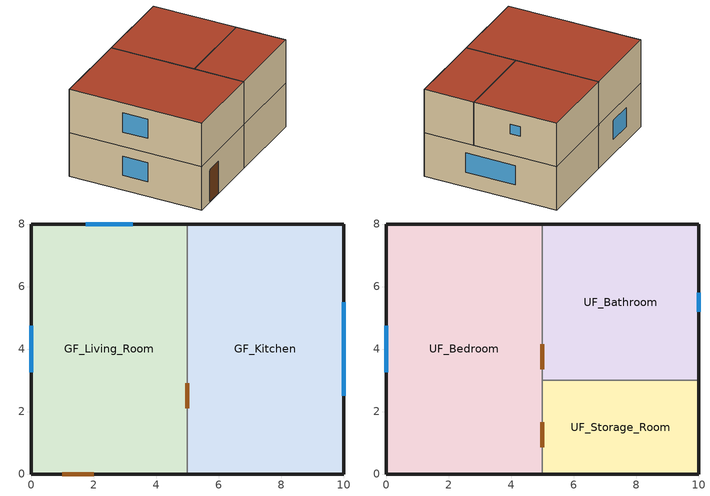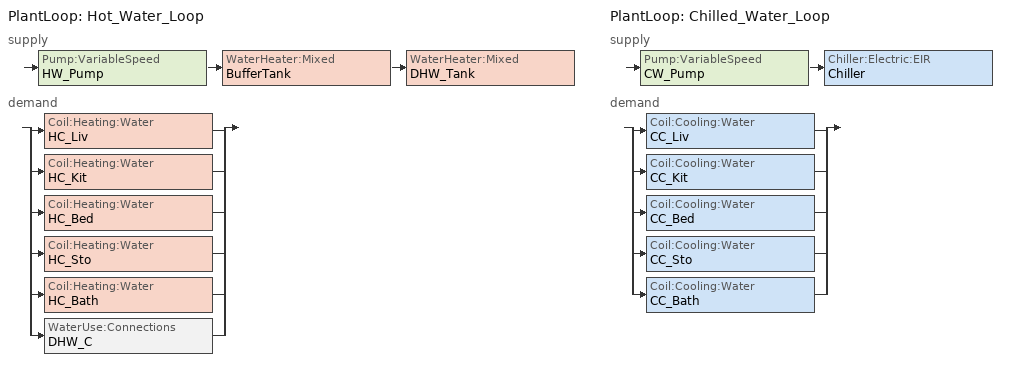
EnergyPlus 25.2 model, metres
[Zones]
GF_Living_Room
 floor ground (Const_GroundFloor): 5,8 5,0 0,0 0,8 z0
 wall outside (Const_ExtWall): 5,8 0,8 0,0 5,0 z0:2.7
 wall to GF_Kitchen (Const_IntWall): 5,8 5,0 z0:2.7
 window (Const_Window_PT): 3.25,8 1.75,8 / 0,4.75 0,3.25 z0.9:2.1
 door (Exterior Door): 1,0 2,0 z0.01:2
 door inside (Interior Door): 5,2.9 5,2.1 z0:2
GF_Kitchen
 floor ground (Const_GroundFloor): 10,8 10,0 5,0 5,8 z0
 wall outside (Const_ExtWall): 5,0 10,0 10,8 5,8 z0:2.7
 window (Const_Window_PT): 10,2.5 10,5.5 z0.9:2.1
UF_Bedroom
 floor to GF_Living_Room (Const_IntFloor): 5,8 5,0 0,0 0,8 z2.7
 wall outside (Const_ExtWall): 5,8 0,8 0,0 5,0 z2.7:5.4
 wall to UF_Bathroom (Const_IntWall): 5,8 5,3 z2.7:5.4
 wall to UF_Storage_Room (Const_IntWall): 5,3 5,0 z2.7:5.4
 window (Const_Window_PT): 0,4.75 0,3.25 z3.6:4.8
 door inside (Interior Door): 5,4.15 5,3.35 / 5,1.65 5,0.85 z2.7:4.7
 roof outside (Const_Roof): 0,8 0,0 5,0 5,8 z5.4
UF_Bathroom
 floor to GF_Kitchen (Const_IntFloor): 10,8 10,3 5,3 5,8 z2.7
 wall outside (Const_ExtWall): 10,3 10,8 5,8 z2.7:5.4
 wall to UF_Storage_Room (Const_IntWall): 10,3 5,3 z2.7:5.4
 window (Const_Window_PT): 10,5.2 10,5.8 z4:4.6
 roof outside (Const_Roof): 5,8 5,3 10,3 10,8 z5.4
UF_Storage_Room
 floor to GF_Kitchen (Const_IntFloor): 10,3 10,0 5,0 5,3 z2.7
 wall outside (Const_ExtWall): 5,0 10,0 10,3 z2.7:5.4
 roof outside (Const_Roof): 5,3 5,0 10,0 10,3 z5.4
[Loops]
PlantLoop 'Hot_Water_Loop'
 supply: Pump:VariableSpeed 'HW_Pump' > WaterHeater:Mixed 'BufferTank' > WaterHeater:Mixed 'DHW_Tank'
 demand: split
  | Coil:Heating:Water 'HC_Liv'
  | Coil:Heating:Water 'HC_Kit'
  | Coil:Heating:Water 'HC_Bed'
  | Coil:Heating:Water 'HC_Sto'
  | Coil:Heating:Water 'HC_Bath'
  | WaterUse:Connections 'DHW_C'
PlantLoop 'Chilled_Water_Loop'
 supply: Pump:VariableSpeed 'CW_Pump' > Chiller:Electric:EIR 'Chiller'
 demand: split
  | Coil:Cooling:Water 'CC_Liv'
  | Coil:Cooling:Water 'CC_Kit'
  | Coil:Cooling:Water 'CC_Bed'
  | Coil:Cooling:Water 'CC_Sto'
  | Coil:Cooling:Water 'CC_Bath'
[Building]
MyBuilding: North Axis {deg}=0; Terrain=Suburbs; Loads Convergence Tolerance Value {W}=0.04; Temperature Convergence Tolerance Value {deltaC}=0.4; Solar Distribution=FullExterior; Maximum Number of Warmup Days=25; Minimum Number of Warmup Days=1
[Site:Location]
PORTO_PRT: Latitude {deg}=41.23; Longitude {deg}=-8.68; Time Zone {hr}=0; Elevation {m}=73
[SizingPeriod:DesignDay] Day of Month=21; Dry-Bulb Temperature Range Modifier Type=DefaultMultipliers; Humidity Condition Type=Wetbulb; Barometric Pressure {Pa}=100451; Rain Indicator=No; Snow Indicator=No; Daylight Saving Time Indicator=No
Name | Month | Day Type | Maximum Dry-Bulb Temperature {C} | Daily Dry-Bulb Temperature Range {deltaC} | Wetbulb or DewPoint at Maximum Dry-Bulb {C} | Wind Speed {m/s} | Wind Direction {deg} | Solar Model Indicator | Sky Clearness | ASHRAE Clear Sky Optical Depth for Beam Irradiance (taub) | ASHRAE Clear Sky Optical Depth for Diffuse Irradiance (taud)
PORTO Ann Htg 99.6% | 1 | WinterDesignDay | 1.9 | 0 | 1.9 | 2.5 | 90 | ASHRAEClearSky | 0
PORTO Ann Clg .4% | 8 | SummerDesignDay | 30.3 | 9 | 19.3 | 3.8 | 320 | ASHRAETau |  | 0.421 | 2.146
[Site:GroundTemperature:BuildingSurface]
10.18, 9.78, 10.5, 11.62, 14.56, 16.83, 18.36, 18.82, 18.03, 16.27, 13.92, 11.73
[Material] Thermal Absorptance=0.9; Solar Absorptance=0.6; Visible Absorptance=0.6
Name | Roughness | Thickness {m} | Conductivity {W/m-K} | Density {kg/m3} | Specific Heat {J/kg-K}
PedraRevestimento | MediumRough | 0.02 | 3.5 | 2700 | 1000
Tijolo | Rough | 0.15 | 0.41 | 455 | 900
EPS_Wall_06cm | Smooth | 0.06 | 0.042 | 15 | 1300
Gesso | Smooth | 0.015 | 0.4 | 1000 | 1000
Laje | MediumRough | 0.2 | 1.65 | 2500 | 960
Betonilha | MediumRough | 0.05 | 0.11 | 300 | 900
Madeira | MediumRough | 0.02 | 0.23 | 800 | 2000
[WindowMaterial:SimpleGlazingSystem]
Janela_Double: U-Factor {W/m2-K}=2.4; Solar Heat Gain Coefficient=0.5; Visible Transmittance=0.6
[Construction]
Const_ExtWall: PedraRevestimento, Tijolo, EPS_Wall_06cm, Gesso
Const_Roof: Betonilha, EPS_Wall_06cm, Laje, Gesso
Const_GroundFloor: Laje, EPS_Wall_06cm, Betonilha, Madeira
Const_IntFloor: Madeira, Betonilha, Laje, Gesso
Const_IntWall: Gesso, Tijolo, Gesso
Const_Window_PT: Janela_Double
Exterior Door; Interior Door: Madeira, Madeira
[Space]
Name | Zone
Space_Living | GF_Living_Room
Space_Kitchen | GF_Kitchen
Space_Bedroom | UF_Bedroom
Space_Bathroom | UF_Bathroom
Space_Storage | UF_Storage_Room
[Zone]
GF_Living_Room; GF_Kitchen; UF_Bedroom; UF_Bathroom; UF_Storage_Room
[People] Number of People Schedule=Occupancy_Sch; Number of People Calculation Method=People/Area; People per Floor Area {person/m2}=0.025; Fraction Radiant=0.3; Sensible Heat Fraction=autocalculate; Activity Level Schedule=Occ_Activity_Sch
Name | Zone or ZoneList or Space or SpaceList
People_Liv | GF_Living_Room
People_Kit | GF_Kitchen
People_Bed | UF_Bedroom
People_Bath | UF_Bathroom
People_Sto | UF_Storage_Room
[Lights] Schedule=Lighting_Sch; Design Level Calculation Method=Watts/Area; Watts per Floor Area {W/m2}=5; Return Air Fraction=0; Fraction Radiant=0.59; Fraction Visible=0.2; Fraction Replaceable=1
Name | Zone or ZoneList or Space or SpaceList
Lights_Liv | GF_Living_Room
Lights_Kit | GF_Kitchen
Lights_Bed | UF_Bedroom
Lights_Bath | UF_Bathroom
Lights_Sto | UF_Storage_Room
[ElectricEquipment] Schedule=Equipment_Sch; Design Level Calculation Method=Watts/Area; Watts per Floor Area {W/m2}=4; Fraction Latent=0; Fraction Radiant=0.2; Fraction Lost=0
Name | Zone or ZoneList or Space or SpaceList
Equip_Liv | GF_Living_Room
Equip_Kit | GF_Kitchen
Equip_Bed | UF_Bedroom
Equip_Bath | UF_Bathroom
Equip_Sto | UF_Storage_Room
[ZoneInfiltration:DesignFlowRate] Schedule=AlwaysOn; Design Flow Rate Calculation Method=AirChanges/Hour; Air Changes per Hour {1/hr}=0.2; Constant Term Coefficient=1; Temperature Term Coefficient=0; Velocity Term Coefficient=0; Velocity Squared Term Coefficient=0
Name | Zone or ZoneList or Space or SpaceList
Infil_Liv | GF_Living_Room
Infil_Kit | GF_Kitchen
Infil_Bed | UF_Bedroom
Infil_Bath | UF_Bathroom
Infil_Sto | UF_Storage_Room
[DesignSpecification:OutdoorAir]
DSOA_Res: Outdoor Air Method=Flow/Area; Outdoor Air Flow per Zone Floor Area {m3/s-m2}=0.0003
[Sizing:Zone] Zone Cooling Design Supply Air Temperature Input Method=SupplyAirTemperature; Zone Cooling Design Supply Air Temperature {C}=14; Zone Heating Design Supply Air Temperature Input Method=SupplyAirTemperature; Zone Heating Design Supply Air Temperature {C}=40; Zone Cooling Design Supply Air Humidity Ratio {kgWater/kgDryAir}=0.008; Zone Heating Design Supply Air Humidity Ratio {kgWater/kgDryAir}=0.008; Design Specification Outdoor Air Object=DSOA_Res; Zone Heating Sizing Factor=1.25; Zone Cooling Sizing Factor=1.25; Cooling Design Air Flow Method=DesignDay; Cooling Minimum Air Flow Fraction=0.2; Heating Design Air Flow Method=DesignDay
GF_Living_Room; GF_Kitchen; UF_Bedroom; UF_Bathroom; UF_Storage_Room
[Sizing:Plant]
Name | Loop Type | Design Loop Exit Temperature {C} | Loop Design Temperature Difference {deltaC}
Hot_Water_Loop | Heating | 60 | 20
Chilled_Water_Loop | Cooling | 7 | 10
[ZoneControl:Thermostat] Control Type Schedule=Tstat_Dual_Control; Control 1=Set_20_26
Name | Zone or ZoneList
T_Liv | GF_Living_Room
T_Kit | GF_Kitchen
T_Bed | UF_Bedroom
T_Bath | UF_Bathroom
T_Sto | UF_Storage_Room
[ThermostatSetpoint:DualSetpoint]
Set_20_26: Heating Setpoint Temperature Schedule=HTG_Setpoint_Sch; Cooling Setpoint Temperature Schedule=CLG_Setpoint_Sch
[ZoneHVAC:FourPipeFanCoil] Availability Schedule=AlwaysOn; Capacity Control Method=CyclingFan; Maximum Supply Air Flow Rate {m3/s}=autosize; Low Speed Supply Air Flow Ratio=0.33; Medium Speed Supply Air Flow Ratio=0.66; Outdoor Air Schedule=AlwaysOn; Maximum Cold Water Flow Rate {m3/s}=autosize; Cooling Convergence Tolerance=0.001; Maximum Hot Water Flow Rate {m3/s}=autosize; Heating Convergence Tolerance=0.001
Name | Maximum Outdoor Air Flow Rate {m3/s} | Supply Air Fan | Cooling Coil | Heating Coil
FCU_Liv | 0.012 | Fan_Liv | CC_Liv | HC_Liv
FCU_Kit | 0.012 | Fan_Kit | CC_Kit | HC_Kit
FCU_Bed | 0.012 | Fan_Bed | CC_Bed | HC_Bed
FCU_Bath | 0.0075 | Fan_Bath | CC_Bath | HC_Bath
FCU_Sto | 0.0045 | Fan_Sto | CC_Sto | HC_Sto
[Zone equipment]
GF_Living_Room: FCU_Liv
GF_Kitchen: FCU_Kit
UF_Bedroom: FCU_Bed
UF_Bathroom: FCU_Bath
UF_Storage_Room: FCU_Sto
[Fan:OnOff] Availability Schedule=AlwaysOn; Fan Total Efficiency=0.6; Pressure Rise {Pa}=150; Maximum Flow Rate {m3/s}=autosize; Motor Efficiency=0.8; Motor In Airstream Fraction=1
Fan_Liv; Fan_Kit; Fan_Bed; Fan_Bath; Fan_Sto
[Coil:Cooling:Water] Availability Schedule=AlwaysOn; Design Water Flow Rate {m3/s}=autosize; Design Air Flow Rate {m3/s}=autosize; Design Inlet Water Temperature {C}=autosize; Design Inlet Air Temperature {C}=autosize; Design Outlet Air Temperature {C}=autosize; Design Inlet Air Humidity Ratio {kgWater/kgDryAir}=autosize; Design Outlet Air Humidity Ratio {kgWater/kgDryAir}=autosize; Type of Analysis=SimpleAnalysis; Heat Exchanger Configuration=CounterFlow
CC_Liv; CC_Kit; CC_Bed; CC_Bath; CC_Sto
[Coil:Heating:Water] Availability Schedule=AlwaysOn; U-Factor Times Area Value {W/K}=autosize; Maximum Water Flow Rate {m3/s}=autosize; Performance Input Method=UFactorTimesAreaAndDesignWaterFlowRate; Rated Capacity {W}=autosize; Rated Inlet Water Temperature {C}=82.2; Rated Inlet Air Temperature {C}=16.6; Rated Outlet Water Temperature {C}=71.1; Rated Outlet Air Temperature {C}=32.2; Rated Ratio for Air and Water Convection=0.5
HC_Liv; HC_Kit; HC_Bed; HC_Bath; HC_Sto
[Pump:VariableSpeed] Design Maximum Flow Rate {m3/s}=autosize; Design Pump Head {Pa}=179352; Design Power Consumption {W}=autosize; Motor Efficiency=0.9; Fraction of Motor Inefficiencies to Fluid Stream=0; Coefficient 1 of the Part Load Performance Curve=0; Coefficient 2 of the Part Load Performance Curve=1; Coefficient 3 of the Part Load Performance Curve=0; Coefficient 4 of the Part Load Performance Curve=0; Pump Control Type=Intermittent
HW_Pump; CW_Pump
[Chiller:Electric:EIR]
Chiller: Reference Capacity {W}=autosize; Reference COP {W/W}=5.5; Reference Leaving Chilled Water Temperature {C}=7; Reference Entering Condenser Fluid Temperature {C}=35; Reference Chilled Water Flow Rate {m3/s}=autosize; Reference Condenser Fluid Flow Rate {m3/s}=autosize; Cooling Capacity Function of Temperature Curve=C_Cap; Electric Input to Cooling Output Ratio Function of Temperature Curve=C_EIR; Electric Input to Cooling Output Ratio Function of Part Load Ratio Curve=C_PLR; Minimum Part Load Ratio=0.1; Maximum Part Load Ratio=1; Optimum Part Load Ratio=1; Minimum Unloading Ratio=0.25; Condenser Type=AirCooled; Condenser Fan Power Ratio {W/W}=0; Fraction of Compressor Electric Consumption Rejected by Condenser=1; Leaving Chilled Water Lower Temperature Limit {C}=2; Chiller Flow Mode=LeavingSetpointModulated
[WaterHeater:Mixed] Setpoint Temperature Schedule=HW_SupplyTemp_Sch; Heater Control Type=Cycle; Heater Minimum Capacity {W}=0; Heater Ignition Minimum Flow Rate {m3/s}=0; Heater Ignition Delay {s}=0; Heater Fuel Type=Electricity; Heater Thermal Efficiency=1; Off Cycle Parasitic Fuel Consumption Rate {W}=0; Off Cycle Parasitic Fuel Type=Electricity; Off Cycle Parasitic Heat Fraction to Tank=0; On Cycle Parasitic Fuel Consumption Rate {W}=0; On Cycle Parasitic Fuel Type=Electricity; On Cycle Parasitic Heat Fraction to Tank=0; Ambient Temperature Indicator=Zone; Off Cycle Loss Fraction to Zone=1; On Cycle Loss Fraction to Zone=1; Use Side Effectiveness=1
Name | Tank Volume {m3} | Deadband Temperature Difference {deltaC} | Maximum Temperature Limit {C} | Heater Maximum Capacity {W} | Ambient Temperature Zone | Off Cycle Loss Coefficient to Ambient Temperature {W/K} | On Cycle Loss Coefficient to Ambient Temperature {W/K}
BufferTank | 0.5 | 2 | 90 | 15000 | UF_Storage_Room | 1 | 1
DHW_Tank | 0.2 | 3 | 60 | 6000 | GF_Kitchen | 5 | 5
[PlantLoop] Fluid Type=Water; Maximum Loop Temperature {C}=100; Minimum Loop Temperature {C}=0; Maximum Loop Flow Rate {m3/s}=autosize; Minimum Loop Flow Rate {m3/s}=0; Load Distribution Scheme=SequentialLoad; Plant Loop Demand Calculation Scheme=SingleSetpoint; Common Pipe Simulation=None; Pressure Simulation Type=None; Loop Circulation Time {minutes}=2
Name | Plant Equipment Operation Scheme
Hot_Water_Loop | HW_Op
Chilled_Water_Loop | CW_Op
[PlantEquipmentList]
HW_E: BufferTank, DHW_Tank
CW_E: Chiller
[PlantEquipmentOperation:CoolingLoad]
CW_L: Load Range 1 Lower Limit {W}=0; Load Range 1 Upper Limit {W}=10000000; Range 1 Equipment List=CW_E
[PlantEquipmentOperation:HeatingLoad]
HW_L: Load Range 1 Lower Limit {W}=0; Load Range 1 Upper Limit {W}=10000000; Range 1 Equipment List=HW_E
[PlantEquipmentOperationSchemes] Control Scheme 1 Schedule=AlwaysOn
Name | Control Scheme 1
HW_Op | HW_L
CW_Op | CW_L
[SetpointManager:Scheduled] Control Variable=Temperature
Name | Schedule | Setpoint Node or NodeList
HW_SPM | HW_SupplyTemp_Sch | HW_Sup_Out
CW_SPM | CHW_Supply_Temp_Sch | CW_Sup_Out
[WaterUse:Equipment] Flow Rate Fraction Schedule=DHW_DrawFrac_Sch; Target Temperature Schedule=DHW_UseTargetTemp_Sch; Hot Water Supply Temperature Schedule=DHW_HotSupplyTemp_Sch; Cold Water Supply Temperature Schedule=DHW_ColdSupplyTemp_Sch
Name | Peak Flow Rate {m3/s}
DHW_T_B | 0.00008
DH_T_K | 0.00006
[WaterUse:Connections]
DHW_C: Hot Water Supply Temperature Schedule=DHW_HotSupplyTemp_Sch; Cold Water Supply Temperature Schedule=DHW_ColdSupplyTemp_Sch; Drain Water Heat Exchanger Type=None; Drain Water Heat Exchanger Destination=Plant; Water Use Equipment 1=DHW_T_B; Water Use Equipment 2=DH_T_K
[Schedule:Compact]
HW_SupplyTemp_Sch: Through: 12/31, For: AllDays, Until: 24:00, 60
CHW_Supply_Temp_Sch: Through: 12/31, For: AllDays, Until: 24:00, 7
DHW_UseTargetTemp_Sch: Through: 12/31, For: AllDays, Until: 24:00, 40
DHW_HotSupplyTemp_Sch: Through: 12/31, For: AllDays, Until: 24:00, 52
DHW_ColdSupplyTemp_Sch: Through: 12/31, For: AllDays, Until: 24:00, 15
DHW_DrawFrac_Sch: Through: 12/31, For: AllDays, Until: 06:00, 0.05, Until: 08:30, 0.3, Until: 18:00, 0.08, Until: 22:30, 0.3, Until: 24:00, 0.08
Occupancy_Sch: Through: 12/31, For: AllDays, Until: 06:00, 0.9, Until: 08:00, 0.6, Until: 17:00, 0.25, Until: 23:00, 0.85, Until: 24:00, 0.95
Lighting_Sch: Through: 12/31, For: AllDays, Until: 06:00, 0.1, Until: 08:00, 0.45, Until: 17:00, 0.1, Until: 23:00, 0.85, Until: 24:00, 0.3
Equipment_Sch: Through: 12/31, For: AllDays, Until: 06:00, 0.25, Until: 08:00, 0.5, Until: 17:00, 0.35, Until: 23:00, 0.8, Until: 24:00, 0.4
[Schedule:Constant]
Name | Hourly Value
AlwaysOn | 1
Tstat_Dual_Control | 4
HTG_Setpoint_Sch | 20
CLG_Setpoint_Sch | 26
Occ_Activity_Sch | 120
[Curve:Quadratic]
C_PLR: Coefficient1 Constant=0; Coefficient2 x=1; Coefficient3 x**2=0; Minimum Value of x=0; Maximum Value of x=1; Minimum Curve Output=0; Maximum Curve Output=1
[Curve:Biquadratic] Coefficient1 Constant=1; Coefficient2 x=0; Coefficient3 x**2=0; Coefficient4 y=0; Coefficient5 y**2=0; Coefficient6 x*y=0; Minimum Value of x=5; Maximum Value of x=35; Minimum Value of y=5; Maximum Value of y=35
C_Cap; C_EIR
